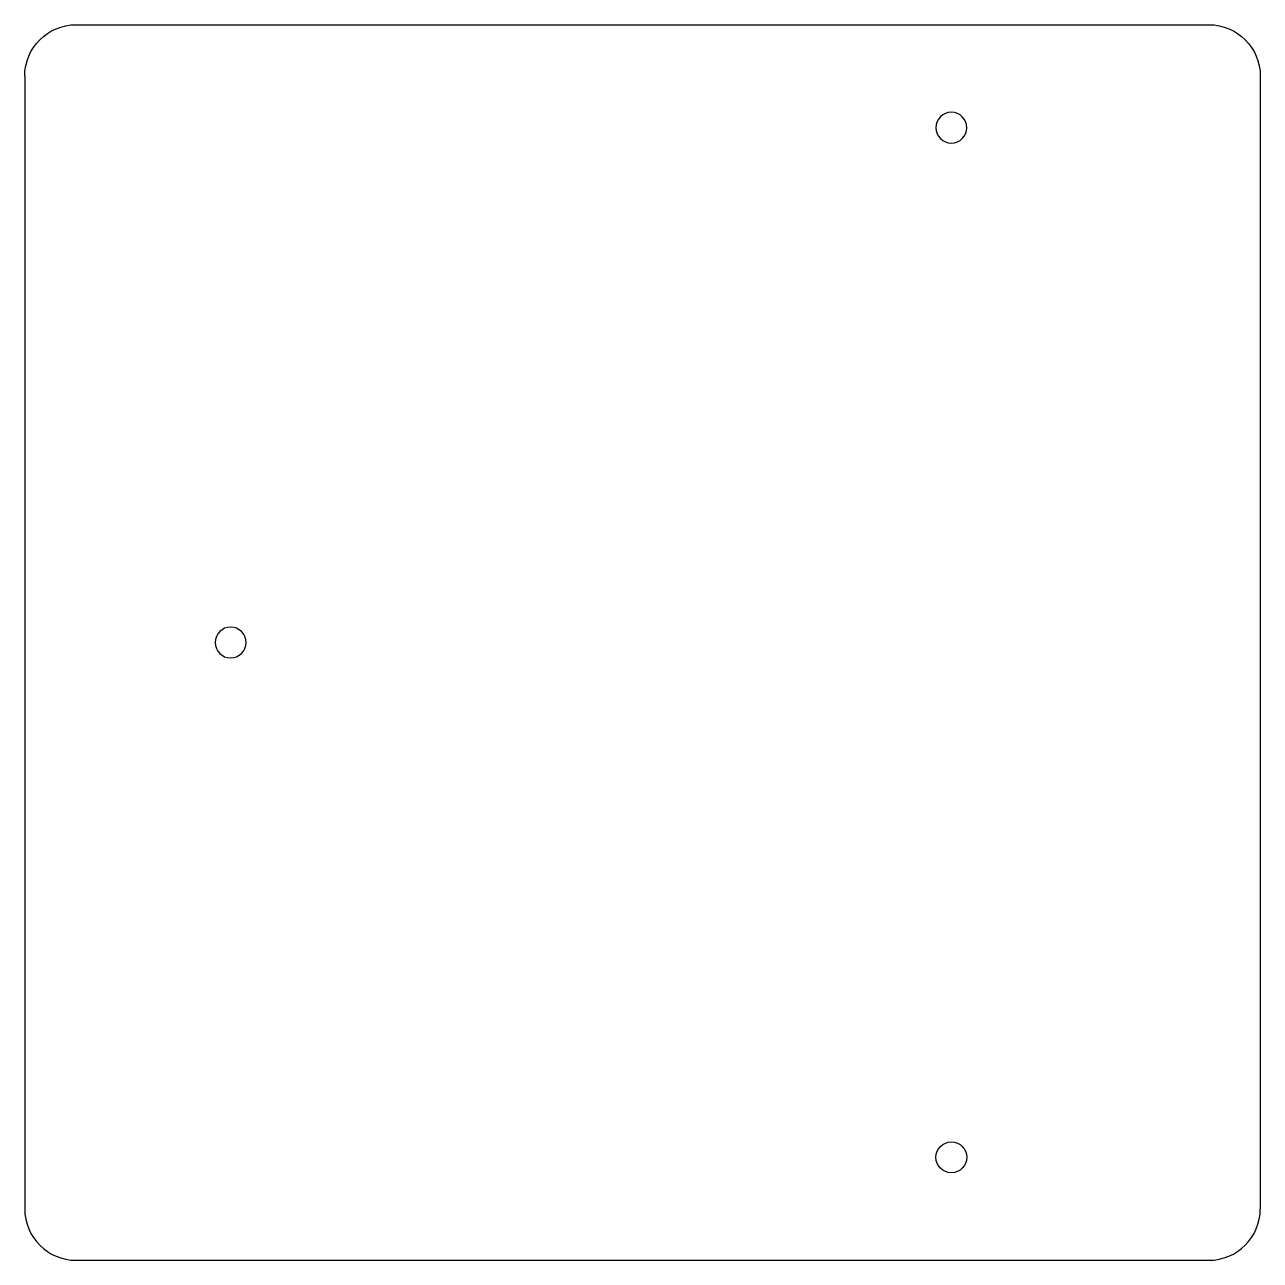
# Model space of a CAD drawing. Extents: x 280 to 400, y -105 to 15.
import ezdxf

# ---------------------------------------------------------------- set-up
doc = ezdxf.new("R2010")
doc.units = 0
doc.header["$MEASUREMENT"] = 0
doc.layers.add('VISIBLE', color=7, linetype='CONTINUOUS')

msp = doc.modelspace()

# ---------------------------------------------------------------- linework, layer by layer
at = {"layer": 'VISIBLE'}
for p, q in [((285, 15), (395, 15)), ((280, 10), (280, -100)), ((400, 10), (400, -100)), ((285, -105), (395, -105))]:
    msp.add_line(p, q, dxfattribs=at)
at = {"layer": 'VISIBLE', "extrusion": (0, 0, -1)}
for centre in [(-370, 5), (-300, -45)]:
    msp.add_circle(centre, 1.5, dxfattribs=at)
at = {"layer": 'VISIBLE'}
msp.add_circle((370, -95), 1.5, dxfattribs=at)
at = {"layer": 'VISIBLE', "extrusion": (0, 0, -1)}
for centre, start, end in [((-285, 10), 0, 90), ((-395, 10), 90, 180)]:
    msp.add_arc(centre, 5, start, end, dxfattribs=at)
at = {"layer": 'VISIBLE'}
for centre, start, end in [((285, -100), 180, 270), ((395, -100), 270, 0)]:
    msp.add_arc(centre, 5, start, end, dxfattribs=at)

doc.saveas('drawing.dxf')
